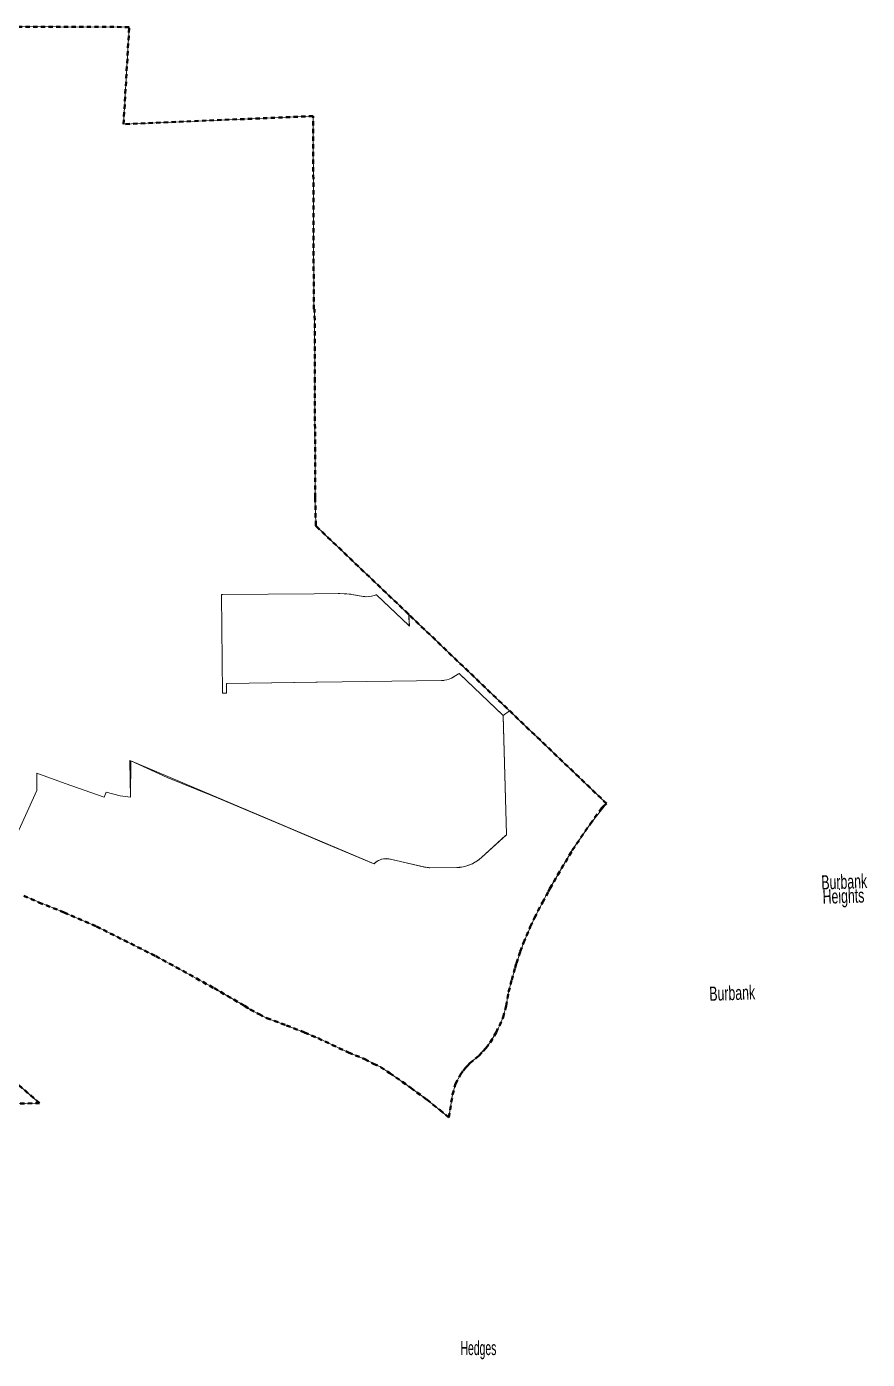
# Model space of a CAD drawing. Header units: feet. Extents: x -903180 to 1023491, y -707744 to 564635.
# Drawn here: x 485570 to 509336, y -480152 to -442493 of the extents above; entities that cross this region are included whole.
import ezdxf

# ---------------------------------------------------------------- set-up
doc = ezdxf.new("R2010")
doc.units = ezdxf.units.FT
doc.header["$LTSCALE"] = 80
doc.linetypes.add('SHORT_DASHED', pattern=[2.7, 1.5, -1.2])
doc.layers.add('13', color=7, linetype='SHORT_DASHED', lineweight=40)
doc.layers.add('58', color=7, linetype='Continuous', lineweight=13)
doc.layers.add('16', color=7, linetype='Continuous')

msp = doc.modelspace()

# ---------------------------------------------------------------- linework, layer by layer
at = {"layer": '13'}
for points in [[(485487.82, -467056.31), (485915.9, -467240.83), (486627.17, -467520.91), (487547.55, -467921.26), (489223.64, -468760.53), (490866.1, -469661.8), (491731.49, -470165.45), (491892.28, -470263.22), (492138.63, -470401.65), (492362.24, -470509.73), (492915.59, -470714.52), (493423.45, -470911.73), (493810.03, -471078.59), (494666.58, -471480.59), (495128.96, -471670.21), (495377.21, -471797.26), (495578.08, -471895.87), (495835.8, -472062.73), (496430.83, -472479.9), (496878.06, -472813.63), (497249.48, -473105.65), (497506.26, -473315.18), (497610.48, -472668.57), (497693.87, -472367.07), (497830.31, -472105.39), (497916.67, -471987.83), (497973.09, -471917.26), (498028.1, -471855.16), (498101.44, -471784.6), (498260.82, -471649.11), (498358.14, -471570.08), (498478.02, -471441.65), (498547.93, -471358.82), (498675.07, -471200.32), (498839.96, -470914.42), (498934.83, -470727.06), (499037.19, -470485.98), (499127.07, -470163.72), (499194.47, -469767.77), (499284.35, -469428.02), (499376.72, -469085.77), (499412.92, -468952.61), (499522.64, -468626.58), (499617.39, -468382.06), (499807.75, -467925.46), (499924.11, -467675.95), (500150.19, -467243.46), (500323.07, -466934.07), (500360.59, -466844.2), (500995.29, -465766.74), (501501.16, -465024.14), (501823.86, -464572.73), (501888.07, -464506.84), (501930.88, -464468.94), (501966.12, -464447.85), (496374.73, -459105.06), (496354.48, -459085.76), (493764.01, -456617.66), (493744, -456598.6), (493743.59, -456579.03), (493727.87, -455830.07), (493727.47, -455811.09), (493727.41, -455790.07), (493717.31, -452514), (493711.11, -450491.31), (493711.05, -450471.26), (493687.24, -450471.57), (493668.04, -445020.38), (488308.58, -445246.09), (488468.73, -442502.99), (484386.68, -442492.61)], [(484741.7, -472938.78), (485933.26, -472909.5), (484684.36, -471827.85)]]:
    msp.add_lwpolyline(points, dxfattribs=at)
at = {"layer": '58'}
for points in [[(495440.39, -458552.55), (495460.69, -458544.98), (495480.39, -458563.76), (496368.08, -459409.52), (496388.43, -459428.91), (496387.57, -459408.58), (496375.56, -459124.82), (496374.73, -459105.06), (496354.48, -459085.76), (493764.01, -456617.66), (493744, -456598.6), (493743.59, -456579.03), (493727.87, -455830.07), (493727.47, -455811.09), (493727.41, -455790.07), (493717.31, -452514), (493711.11, -450491.31), (493711.05, -450471.26), (493687.24, -450471.57), (493668.04, -445020.38), (488308.58, -445246.09), (488468.73, -442502.99), (484386.68, -442492.61)], [(484701.61, -466610.52), (485861.72, -464076.48), (485857.03, -463591.43), (486657.2, -463879.4), (487763.61, -464261.64), (487814.11, -464121.83), (488216.52, -464223.92), (488285.77, -464237.04), (488502.08, -464261.72), (488490.93, -463257.25), (488490.66, -463232.73), (488510.71, -463241.79), (489540.52, -463706.87), (490826.1, -464230.95), (490846.07, -464239.09), (490866.1, -464247.52), (493016.07, -465152.64), (493923.25, -465532.7), (495367.62, -466137.81), (495389.15, -466146.83), (495407.62, -466130.27), (495428.45, -466111.59), (495469.64, -466081.79), (495513.73, -466056.46), (495560.22, -466035.88), (495608.6, -466020.27), (495658.36, -466009.8), (495708.93, -466004.59), (495759.77, -466004.7), (495810.33, -466010.12), (495812.48, -466010.52), (495832.91, -466014.29), (495852.48, -466018.79), (496817.75, -466241.01), (496838.53, -466245.79), (496857.75, -466248.27), (496930.72, -466257.69), (496954.37, -466259.99), (496970.72, -466259.81), (497732.9, -466251.52), (497755.95, -466251.27), (497772.9, -466250.58), (497802.02, -466249.41), (497819.67, -466247.02), (497841.3, -466244.1), (497859.67, -466240.67), (497954.14, -466223.06), (498062.55, -466190.82), (498167, -466147.43), (498266.33, -466093.36), (498359.47, -466029.2), (498385.29, -466008.15), (498406.56, -465990.8), (498425.29, -465973.62), (499109.84, -465345.67), (499130.5, -465326.71), (499129.99, -465307.32), (499042.95, -461975.57), (499042.48, -461957.6), (499020.35, -461936.51), (497817.81, -460790.78), (497798.21, -460772.11), (497777.81, -460784.38), (497599.05, -460891.86), (497582.47, -460901.83), (497559.05, -460912.3), (497512.46, -460931.86), (497447.63, -460951.41), (497381.12, -460964.08), (497333.65, -460968.05), (497313.68, -460969.72), (497293.65, -460970), (493782.36, -461019.08), (493742.36, -461019.64), (491238.01, -461054.15), (491218.03, -461054.43), (491218.35, -461073.34), (491222.61, -461326.03), (491110.9, -461327.66), (491076.61, -458559.2), (491076.36, -458539.2), (491095.95, -458539.04), (493701.31, -458517.82), (494379, -458512.3), (494399.63, -458512.13), (494419, -458512.86), (494623.09, -458520.52), (494711.59, -458530.82), (494732.92, -458533.3), (494751.59, -458536.46), (495085.65, -458592.95), (495108.64, -458596.83), (495125.65, -458597.86), (495181.98, -458601.27), (495254.3, -458598.05), (495325.97, -458586.28), (495395.97, -458569.12), (495440.39, -458552.55)], [(484701.61, -466610.52), (485861.72, -464076.48), (485857.03, -463591.43), (486657.2, -463879.4), (487763.61, -464261.64), (487814.11, -464121.83), (488216.52, -464223.92), (488502.08, -464261.72), (488510.71, -463241.79), (495389.15, -466146.83), (495436.35, -466103.12), (495479.86, -466073.79), (495524.26, -466050.69), (495565.11, -466033.81), (495604.19, -466020.48), (495653.03, -466010.7), (495700.09, -466004.48), (495751.6, -466002.71), (495812.48, -466010.52), (496838.53, -466245.79), (496948.05, -466260.26), (496970.72, -466259.81), (497802.02, -466249.41), (497960.41, -466221.99), (498066.31, -466190.06), (498170.76, -466146.51), (498243.29, -466105.87), (498305.67, -466066.68), (498370.95, -466020.23), (498425.29, -465973.62), (499130.5, -465326.71), (499129.99, -465307.32), (499042.48, -461957.6), (499221, -461825.21), (501966.12, -464447.85), (501501.16, -465024.14), (500995.29, -465766.74), (500360.59, -466844.2), (500150.19, -467243.46), (499924.11, -467675.95), (499617.39, -468382.06), (499412.92, -468952.61), (499284.35, -469428.02), (499194.47, -469767.77), (499127.07, -470163.72), (499037.19, -470485.98), (498934.83, -470727.06), (498839.96, -470914.42), (498675.07, -471200.32), (498358.14, -471570.08), (498358.14, -471570.08), (498101.44, -471784.6), (497916.67, -471987.83), (497830.31, -472105.39), (497693.87, -472367.07), (497610.48, -472668.57), (497610.48, -472668.57), (497506.26, -473315.18), (496878.06, -472813.63), (496430.83, -472479.9), (495835.8, -472062.73), (495578.08, -471895.87), (495128.96, -471670.21), (494666.58, -471480.59), (493810.03, -471078.59), (493423.45, -470911.73), (492915.59, -470714.52), (492362.24, -470509.73), (491892.28, -470263.22), (491731.49, -470165.45), (490866.1, -469661.8), (489223.64, -468760.53), (487547.55, -467921.26), (486627.17, -467520.91), (485487.82, -467056.31)], [(484741.7, -472938.78), (485933.26, -472909.5), (484684.36, -471827.85)]]:
    msp.add_lwpolyline(points, dxfattribs=at)
msp.add_lwpolyline([(499042.48, -461957.6), (497798.21, -460772.11), (497777.81, -460784.38), (497582.47, -460901.83), (497512.46, -460931.86), (497446.48, -460951.73), (497381.03, -460964.25), (497364.65, -460965.28), (497314.38, -460969.51), (497293.65, -460970), (493782.36, -461019.08), (491218.03, -461054.43), (491222.61, -461326.03), (491110.9, -461327.66), (491076.61, -458559.2), (491095.95, -458539.04), (493701.31, -458517.82), (494419, -458512.86), (494548.6, -458517.61), (494616.05, -458520.15), (494750.46, -458535.86), (494886.01, -458559.15), (495085.65, -458592.95), (495151.81, -458601.24), (495243.19, -458599.79), (495317.16, -458588.18), (495392.51, -458570.13), (495434.21, -458554.71), (495460.69, -458544.98), (496368.08, -459409.52), (496388.43, -459428.91), (496374.73, -459105.06), (499221, -461825.21)], close=True, dxfattribs=at)

# ---------------------------------------------------------------- texts
at = {"layer": '16', "width": 0.65}
for s, p in [('Burbank', (508040.85, -466876.09)), ('Heights', (508077.24, -467280.25)), ('Burbank', (504874.4, -470021.41))]:
    msp.add_text(s, height=400, rotation=1.892, dxfattribs=at).set_placement(p)
at = {"layer": '16', "width": 0.55}
msp.add_text('Hedges', height=400, dxfattribs=at).set_placement((497834.53, -480031.11))

doc.saveas('drawing.dxf')
